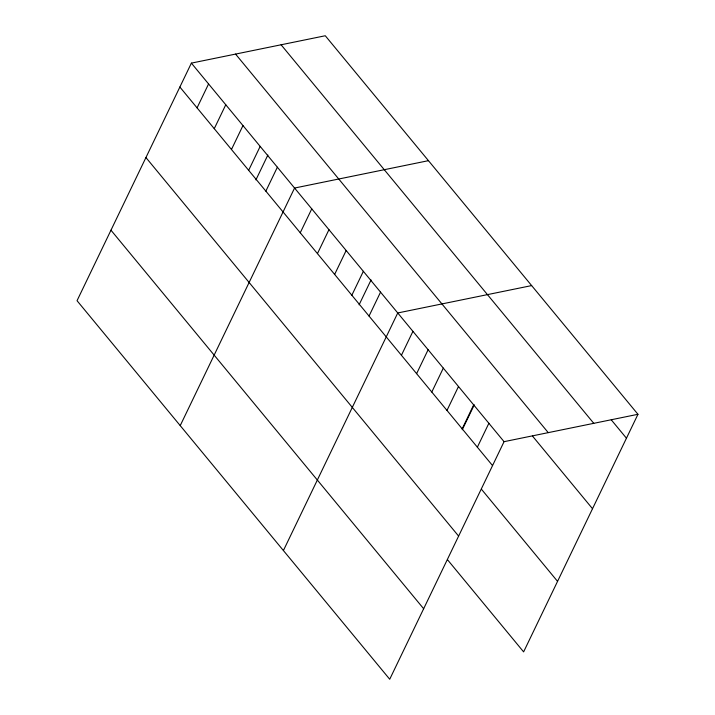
<?xml version="1.0" encoding="UTF-8"?>
<svg xmlns="http://www.w3.org/2000/svg" width="715" height="715" viewBox="0 0 715 715"><rect width="100%" height="100%" fill="white"/><g stroke="black" fill="none" stroke-linecap="round" stroke-linejoin="round"><path stroke-width="1.07" d="M191.379 63.117L77.041 300.702L389.72 679.25L504.057 441.673L637.959 414.298L325.28 35.75L191.379 63.117L504.057 441.673M197.063 107.858L208.574 83.941M214.259 128.673L225.77 104.756M231.463 149.498L242.966 125.581M248.659 170.313L260.171 146.405M255.916 179.876L267.875 155.03M265.855 191.137L277.366 167.221M180.225 425.622L294.562 188.045L428.464 160.669M300.246 232.777L311.758 208.86M317.451 253.602L328.954 229.685M334.647 274.417L346.158 250.5M351.843 295.241L363.354 271.325M359.1 304.805L371.058 279.949M369.038 316.057L380.55 292.14M283.408 550.541L397.746 312.964L531.647 285.589M401.428 355.266L412.93 331.349M416.613 373.65L428.124 349.733M431.797 392.034L443.309 368.127M446.982 410.428L458.494 386.511M462.176 428.812L473.679 404.896M462.283 429.724L474.251 404.869M477.361 447.197L488.872 423.28M637.959 414.298L523.621 651.883L447.688 559.943M611.262 419.83L626.456 438.215M281.093 44.786L593.772 423.334M235.566 54.09L548.244 432.638M532.461 436.016L592.521 508.723M179.867 87.033L492.546 465.581M481.615 489.435L557.557 581.367M145.931 157.541L458.61 536.098M110.968 230.194L423.655 608.742"/></g></svg>
